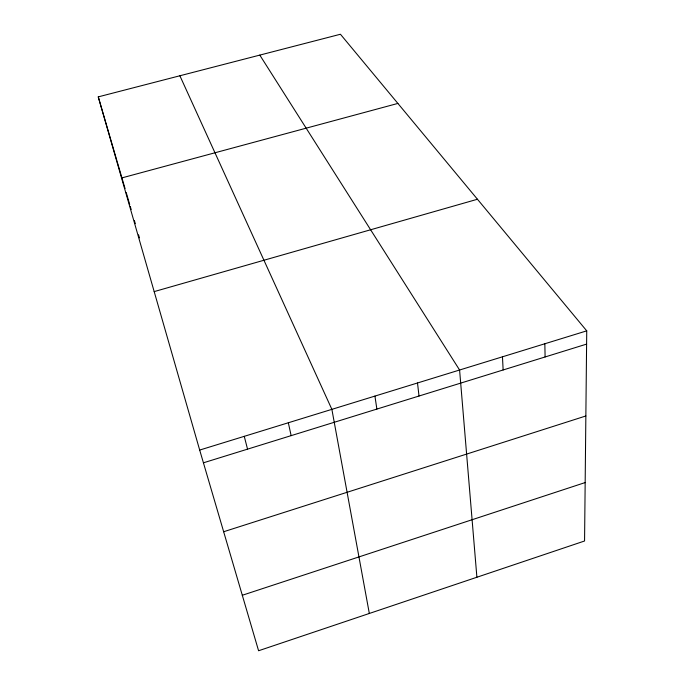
<?xml version="1.0" encoding="UTF-8"?>
<svg xmlns="http://www.w3.org/2000/svg" width="685" height="685" viewBox="0 0 685 685"><rect width="100%" height="100%" fill="white"/><g stroke="black" fill="none" stroke-linecap="round" stroke-linejoin="round"><path stroke-width="1.03" d="M586.737 330.855L584.562 540.996L258.587 650.75L199.686 450.062L98.263 96.876L340.436 34.25L586.737 330.855L199.686 450.062M242.302 595.265L585.161 482.565M223.661 531.74L585.855 415.975M203.428 462.812L586.6 344.11M154.185 291.604L477.454 199.249M121.553 177.989L397.882 103.426M259.803 55.1L459.592 370.02L476.897 577.241M179.881 75.77L331.874 409.347L369.326 613.46M98.263 96.876L116.904 160.71M117.195 161.711L125.047 188.572M126.211 192.562L129.705 204.541M130.296 206.536L131.169 209.524M134.406 220.613L135.296 223.652M138.55 234.818L139.44 237.866M244.262 436.336L247.542 449.146M288.325 422.765L291.142 435.643M374.935 396.093L376.87 409.082M417.507 382.983L419.014 396.024M502.465 356.817L503.141 369.96M544.84 343.759L545.106 356.962"/></g></svg>
